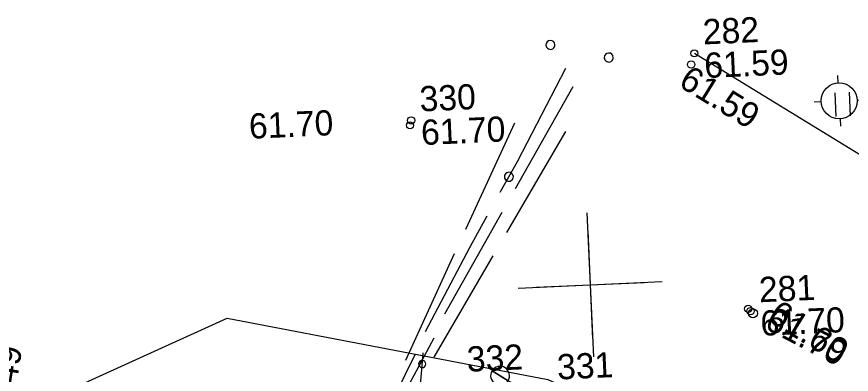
# Model space of a CAD drawing. Extents: x 641529 to 641656, y 6457322 to 6457531.
# Drawn here: x 641605.78 to 641628.93, y 6457521.11 to 6457531.04 of the extents above; entities that cross this region are included whole.
import ezdxf

# ---------------------------------------------------------------- set-up
doc = ezdxf.new("R2010")
doc.units = 0
for name, color, linetype in [('Level 11', 7, 'Continuous'), ('Level 12', 7, 'Continuous'), ('Level 14', 7, 'Continuous'), ('Level 17', 7, 'Continuous'), ('Level 19', 7, 'Continuous'), ('Level 2', 7, 'Continuous'), ('Level 22', 7, 'Continuous'), ('Level 26', 7, 'Continuous'), ('Level 3', 7, 'Continuous'), ('Level 30', 7, 'Continuous'), ('Level 34', 7, 'Continuous'), ('Level 38', 7, 'Continuous'), ('Level 4', 7, 'Continuous'), ('Level 6', 7, 'Continuous'), ('Level 63', 7, 'Continuous'), ('Level 8', 7, 'Continuous')]:
    doc.layers.add(name, color=color, linetype=linetype)

# ---------------------------------------------------------------- blocks, each defined once
blk = doc.blocks.new('KHEIN3')
at = {"layer": 'Level 6'}
for p, q in [((-210.89, 335.09), (-210.89, -326.54)), ((182.28, 335.09), (182.28, -326.54))]:
    blk.add_line(p, q, dxfattribs=at)
blk = doc.blocks.new('SIDE_N')
at = {"layer": 'Level 11'}
for p, q in [((0, 0), (1925, 0)), ((1925, 0), (1675, 0)), ((1675, 0), (1925, 0)), ((2175, 0), (1925, 0)), ((1925, 0), (2175, 0))]:
    blk.add_line(p, q, dxfattribs=at)
for start, end in [(0, 180), (180, 0)]:
    blk.add_arc((1925, 0), 250, start, end, dxfattribs=at)
blk = doc.blocks.new('RIST')
at = {"layer": 'Level 17'}
for p, q in [((0, 1500), (0, -1500)), ((-1500, 0), (1500, 0))]:
    blk.add_line(p, q, dxfattribs=at)
blk = doc.blocks.new('KP3')
at = {"layer": 'Level 14'}
for p, q in [((-2, 501), (-2, 702)), ((-501, -1), (-697, -1)), ((497, -4), (705, -4)), ((1, -500), (1, -705))]:
    blk.add_line(p, q, dxfattribs=at)
blk.add_circle((0, 0), 500, dxfattribs=at)
blk = doc.blocks.new('SIDE_0')
at = {"layer": 'Level 12'}
for p, q in [((0, 0), (1925, 0)), ((1925, 0), (1675, 0)), ((1675, 0), (1925, 0)), ((2175, 0), (1925, 0)), ((1925, 0), (2175, 0))]:
    blk.add_line(p, q, dxfattribs=at)
for start, end in [(0, 180), (180, 0)]:
    blk.add_arc((1925, 0), 250, start, end, dxfattribs=at)
blk = doc.blocks.new('RIST1')
at = {"layer": 'Level 14'}
for p, q in [((0, 1500), (0, -1500)), ((-1500, 0), (1500, 0))]:
    blk.add_line(p, q, dxfattribs=at)
blk = doc.blocks.new('KHEIN5')
at = {"layer": 'Level 6'}
for p, q in [((-210.89, 335.09), (-210.89, -326.54)), ((182.28, 335.09), (182.28, -326.54))]:
    blk.add_line(p, q, dxfattribs=at)
blk = doc.blocks.new('CROSS0')
at = {"layer": 'Level 63'}
for p, q in [((0, 4000), (0, -4000)), ((-4000, 0), (4000, 0))]:
    blk.add_line(p, q, dxfattribs=at)
blk = doc.blocks.new('NOOLS')
at = {"layer": 'Level 63'}
blk.add_line((250, 0), (2491, 0), dxfattribs=at)
for start, end in [(0, 180), (180, 0)]:
    blk.add_arc((2184, 0), 100, start, end, dxfattribs=at)
blk = doc.blocks.new('SIDE')
at = {"layer": 'Level 63'}
for start, end in [(0, 180), (180, 0)]:
    blk.add_arc((0, 0), 125, start, end, dxfattribs=at)
blk = doc.blocks.new('CROSS1')
at = {"layer": 'Level 63'}
for p, q in [((0, 4000), (0, -4000)), ((-4000, 0), (4000, 0))]:
    blk.add_line(p, q, dxfattribs=at)
blk = doc.blocks.new('NOOLS0')
at = {"layer": 'Level 63'}
blk.add_line((250, 0), (2491, 0), dxfattribs=at)
for start, end in [(0, 180), (180, 0)]:
    blk.add_arc((2184, 0), 100, start, end, dxfattribs=at)
blk = doc.blocks.new('SIDE0')
at = {"layer": 'Level 63'}
for start, end in [(0, 180), (180, 0)]:
    blk.add_arc((0, 0), 125, start, end, dxfattribs=at)

msp = doc.modelspace()

# ---------------------------------------------------------------- linework, layer by layer
at = {"layer": 'Level 26'}
for p, q in [((641619.67, 6457527.019), (641621.014, 6457529.608)), ((641619.67, 6457527.019), (641621.014, 6457529.608)), ((641619.62, 6457526.266), (641621.219, 6457529.095)), ((641619.62, 6457526.266), (641621.219, 6457529.095)), ((641618.241, 6457525.139), (641619.596, 6457528.093)), ((641618.241, 6457525.139), (641619.596, 6457528.093)), ((641619.372, 6457525.042), (641621.009, 6457527.849)), ((641619.372, 6457525.042), (641621.009, 6457527.849)), ((641619.194, 6457526.16), (641619.67, 6457527.019)), ((641619.194, 6457526.16), (641619.67, 6457527.019)), ((641617.652, 6457522.784), (641619.251, 6457525.613)), ((641617.652, 6457522.784), (641619.251, 6457525.613)), ((641618.355, 6457524.646), (641618.831, 6457525.504)), ((641618.355, 6457524.646), (641618.831, 6457525.504)), ((641617.116, 6457522.296), (641618.355, 6457524.646)), ((641617.116, 6457522.296), (641618.355, 6457524.646)), ((641616.573, 6457521.504), (641617.928, 6457524.458)), ((641616.573, 6457521.504), (641617.928, 6457524.458)), ((641617.357, 6457521.587), (641618.994, 6457524.394)), ((641617.357, 6457521.587), (641618.994, 6457524.394)), ((641615.816, 6457519.262), (641617.362, 6457522.123)), ((641615.816, 6457519.262), (641617.362, 6457522.123)), ((641615.66, 6457519.275), (641616.833, 6457521.658)), ((641615.66, 6457519.275), (641616.833, 6457521.658))]:
    msp.add_line(p, q, dxfattribs=at)
at = {"layer": 'Level 3'}
for centre in [(641624.579, 6457530.018), (641624.579, 6457530.018), (641616.72, 6457528.157), (641616.72, 6457528.157), (641626.137, 6457522.861), (641626.137, 6457522.861)]:
    msp.add_circle(centre, 0.1, dxfattribs=at)
at = {"layer": 'Level 30'}
msp.add_circle((641626.204, 6457522.798), 0.125, dxfattribs=at)
at = {"layer": 'Level 34'}
for centre in [(641624.49, 6457529.709), (641624.49, 6457529.709), (641616.689, 6457528.019), (641616.689, 6457528.019), (641626.075, 6457522.925), (641626.075, 6457522.925)]:
    msp.add_circle(centre, 0.1, dxfattribs=at)
at = {"layer": 'Level 38'}
msp.add_lwpolyline([(641555.801, 6457352.889), (641577.213, 6457409.326), (641592.82, 6457473.488), (641603.554, 6457515.158), (641605.443, 6457519.865), (641611.617, 6457522.664), (641620.513, 6457520.961), (641635.084, 6457514.468), (641642.966, 6457507.256), (641642.885, 6457499.687), (641630.4, 6457459.621), (641611.271, 6457399.083), (641595.435, 6457358.872), (641588.36, 6457348.048), (641580.127, 6457344.317), (641569.536, 6457346.364)], close=True, dxfattribs=at)
at = {"layer": 'Level 8'}
msp.add_line((641641.791, 6457519.445), (641624.579, 6457530.018), dxfattribs=at)
msp.add_line((641641.791, 6457519.445), (641624.579, 6457530.018), dxfattribs=at)

# ---------------------------------------------------------------- block references
at = {"layer": 'Level 11', "xscale": 0.001044337318833387, "yscale": 0.0010443373188333872, "rotation": 147.96133043595083}
msp.add_blockref('SIDE_N', (641620.892, 6457520.001), dxfattribs=at)
at = {"layer": 'Level 12', "xscale": 0.001044337318833387, "yscale": 0.0010443373188333872, "rotation": 147.96133043595083}
msp.add_blockref('SIDE_0', (641620.892, 6457520.001), dxfattribs=at)
at = {"layer": 'Level 14', "xscale": 0.0009998969010655296, "yscale": 0.0009998969010655294, "rotation": 2.563845398404}
for name, p in [('KP3', (641628.598, 6457528.698)), ('RIST1', (641621.689, 6457523.591)), ('RIST1', (641621.689, 6457523.591))]:
    msp.add_blockref(name, p, dxfattribs=at)
at = {"layer": 'Level 17', "xscale": 0.0009998969010655296, "yscale": 0.0009998969010655294, "rotation": 2.563845398404}
msp.add_blockref('RIST', (641621.689, 6457523.591), dxfattribs=at)
msp.add_blockref('RIST', (641621.689, 6457523.591), dxfattribs=at)
at = {"layer": 'Level 19', "xscale": 0.0004999484505327649, "yscale": 0.0004999484505327648, "rotation": 2.563845398404}
for name in ['CROSS0', 'CROSS1']:
    msp.add_blockref(name, (641621.689, 6457523.591), dxfattribs=at)
at = {"layer": 'Level 22', "xscale": 0.0009998969010655298, "yscale": 0.0009998969010655296, "rotation": 85.64962733261363}
for name in ['NOOLS', 'NOOLS0']:
    msp.add_blockref(name, (641616.862, 6457519.217), dxfattribs=at)
at = {"layer": 'Level 26', "xscale": 0.0009998969010655298, "yscale": 0.0009998969010655296, "rotation": 2.563845398404}
for name, p in [('SIDE', (641620.586, 6457530.252)), ('SIDE0', (641620.586, 6457530.252)), ('SIDE', (641622.205, 6457529.901)), ('SIDE0', (641622.205, 6457529.901)), ('SIDE', (641619.432, 6457526.59)), ('SIDE0', (641619.432, 6457526.59))]:
    msp.add_blockref(name, p, dxfattribs=at)
at = {"layer": 'Level 6', "xscale": 0.0009998969010655296, "yscale": 0.0009998969010655294, "rotation": 2.563845398404}
for name in ['KHEIN3', 'KHEIN5']:
    msp.add_blockref(name, (641628.705, 6457528.6), dxfattribs=at)

# ---------------------------------------------------------------- texts
at = {"layer": 'Level 2'}
for s, p in [(' 282', (641624.568, 6457530.252)), (' 282', (641624.568, 6457530.252)), (' 330', (641616.71, 6457528.39)), (' 330', (641616.71, 6457528.39)), (' 281', (641626.127, 6457523.094)), (' 281', (641626.127, 6457523.094)), (' 332', (641618.02, 6457521.165)), (' 332', (641618.02, 6457521.165)), (' 331', (641620.525, 6457520.949)), (' 331', (641620.525, 6457520.949))]:
    msp.add_text(s, height=0.6999, rotation=2.5638, dxfattribs=at).set_placement(p)
at = {"layer": 'Level 30'}
for s, rotation, p in [('61.69', 327.9564, (641626.583, 6457522.612)), ('61.49', 81.2471, (641605.574, 6457519.531))]:
    msp.add_text(s, height=0.6999, rotation=rotation, dxfattribs=at).set_placement(p)
at = {"layer": 'Level 34'}
for s, rotation, p in [(' 61.59', 328.3982, (641623.886, 6457529.257)), (' 61.59', 328.3982, (641623.886, 6457529.257)), (' 61.70', 2.5638, (641611.975, 6457527.632)), (' 61.70', 2.5638, (641611.975, 6457527.632)), (' 61.70', 332.3301, (641626.26, 6457522.522)), (' 61.70', 332.3301, (641626.26, 6457522.522))]:
    msp.add_text(s, height=0.6999, rotation=rotation, dxfattribs=at).set_placement(p)
at = {"layer": 'Level 4'}
for s, p in [(' 61.59', (641624.61, 6457529.319)), (' 61.59', (641624.61, 6457529.319)), (' 61.70', (641616.751, 6457527.458)), (' 61.70', (641616.751, 6457527.458)), (' 61.70', (641626.169, 6457522.162)), (' 61.70', (641626.169, 6457522.162))]:
    msp.add_text(s, height=0.6999, rotation=2.5638, dxfattribs=at).set_placement(p)

doc.saveas('drawing.dxf')
